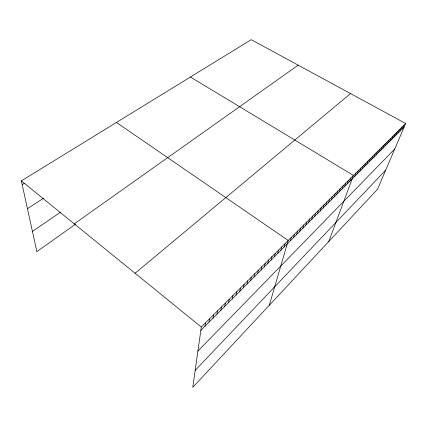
<?xml version="1.0" encoding="UTF-8"?>
<svg xmlns="http://www.w3.org/2000/svg" width="427" height="427" viewBox="0 0 427 427"><rect width="100%" height="100%" fill="white"/><g stroke="black" fill="none" stroke-linecap="round" stroke-linejoin="round"><path stroke-width="0.64" d="M405.65 123.494L201.304 327.055L192.774 387.326L377.543 189.214L405.65 123.494L251.225 39.674L21.35 180.867L36.877 251.626L75.403 224.266M204.944 326.233L205.435 322.94M208.995 322.177L209.524 318.873M213.004 318.174L213.553 314.854M216.959 314.213L217.54 310.883M220.871 310.301L221.474 306.96M224.735 306.437L225.365 303.085M228.552 302.615L229.214 299.258M232.325 298.841L233.009 295.473M236.056 295.11L236.766 291.732M239.739 291.422L240.476 288.038M243.385 287.777L244.143 284.382M246.987 284.174L247.767 280.774M250.548 280.614L251.348 277.203M254.07 277.091L254.892 273.675M257.55 273.606L258.394 270.184M260.993 270.163L261.858 266.736M264.398 266.758L265.284 263.326M267.766 263.39L268.668 259.952M271.097 260.059L272.02 256.616M274.39 256.76L275.33 253.312M277.646 253.505L278.607 250.051M280.87 250.281L281.847 246.822M284.056 247.094L285.049 243.63M269.309 305.268L288.22 240.476L116.438 122.464M290.371 240.775L291.395 237.311M293.498 237.652L294.539 234.177M296.589 234.556L297.646 231.082M299.647 231.493L300.725 228.018M302.674 228.466L303.768 224.992M305.673 225.472L306.778 221.992M308.636 222.504L309.756 219.024M311.571 219.569L312.703 216.089M314.469 216.665L315.617 213.18M317.346 213.794L318.505 210.308M320.191 210.949L321.36 207.458M323.004 208.13L324.189 204.645M325.79 205.344L326.986 201.854M328.55 202.585L329.756 199.094M331.283 199.852L332.5 196.361M333.983 197.146L335.216 193.661M336.663 194.472L337.906 190.981M339.31 191.819L340.565 188.328M341.936 189.193L343.201 185.708M344.536 186.594L345.806 183.108M347.108 184.021L348.389 180.536M349.654 181.47L350.951 177.984M328.747 241.533L353.481 175.46L190.415 77.025M354.677 176.447L355.99 172.962M357.153 173.97L358.477 170.485M359.609 171.515L360.938 168.035M362.037 169.087L363.377 165.607M364.444 166.679L365.79 163.205M366.825 164.294L368.181 160.819M369.19 161.929L370.551 158.46M371.527 159.591L372.899 156.122M373.844 157.275L375.226 153.805M376.139 154.974L377.527 151.51M378.418 152.701L379.811 149.237M380.671 150.443L382.074 146.984M382.907 148.206L384.316 144.748M385.122 145.991L386.536 142.538M387.316 143.798L388.735 140.344M389.488 141.62L390.918 138.172M391.644 139.464L393.08 136.021M393.779 137.329L395.221 133.886M395.898 135.21L397.345 131.772M397.996 133.112L399.448 129.675M400.078 131.03L401.535 127.598M402.138 128.965L403.6 125.538M195.176 370.369L385.709 170.117M197.904 351.095L394.745 148.991M200.839 330.338L404.182 126.92M135.076 273.253L350.53 93.577M74.266 223.855L298.19 65.166M32.436 231.391L60.607 212.166M27.456 208.702L43.442 198.283M22.177 184.635L24.376 183.274M21.35 180.867L201.304 327.055"/></g></svg>
